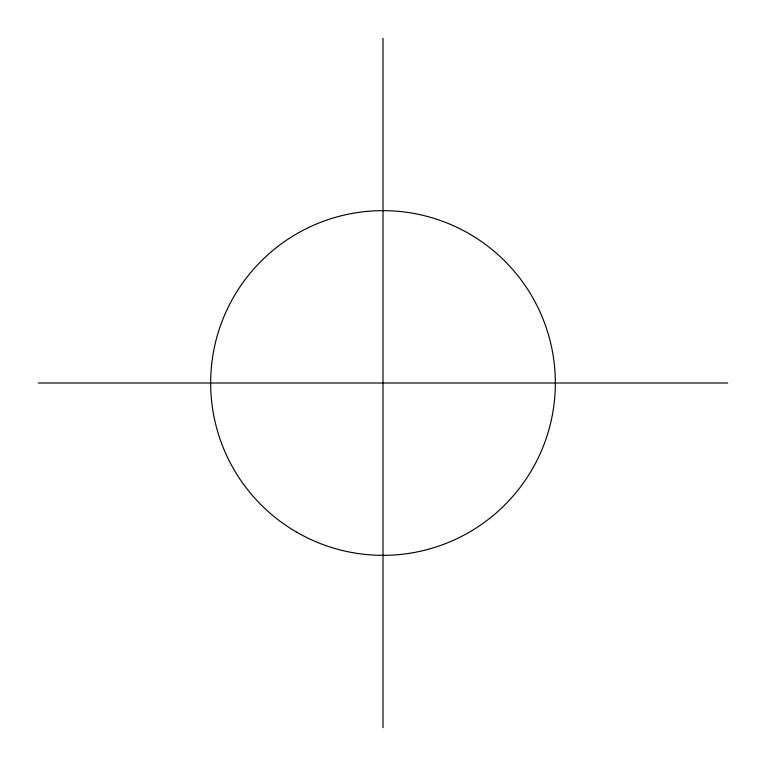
<?xml version="1.0" encoding="UTF-8"?>
<svg xmlns="http://www.w3.org/2000/svg" width="766" height="766" viewBox="0 0 766 766"><rect width="100%" height="100%" fill="white"/><g stroke="black" fill="none" stroke-linecap="round" stroke-linejoin="round"><path stroke-width="1.15" d="M38.3 383L727.7 383M383 38.3L383 727.7M296.825 532.255A172.35 172.35 0 0 0 555.35 383A172.35 172.35 0 0 0 296.825 233.745A172.35 172.35 0 0 0 296.825 532.255"/></g></svg>
